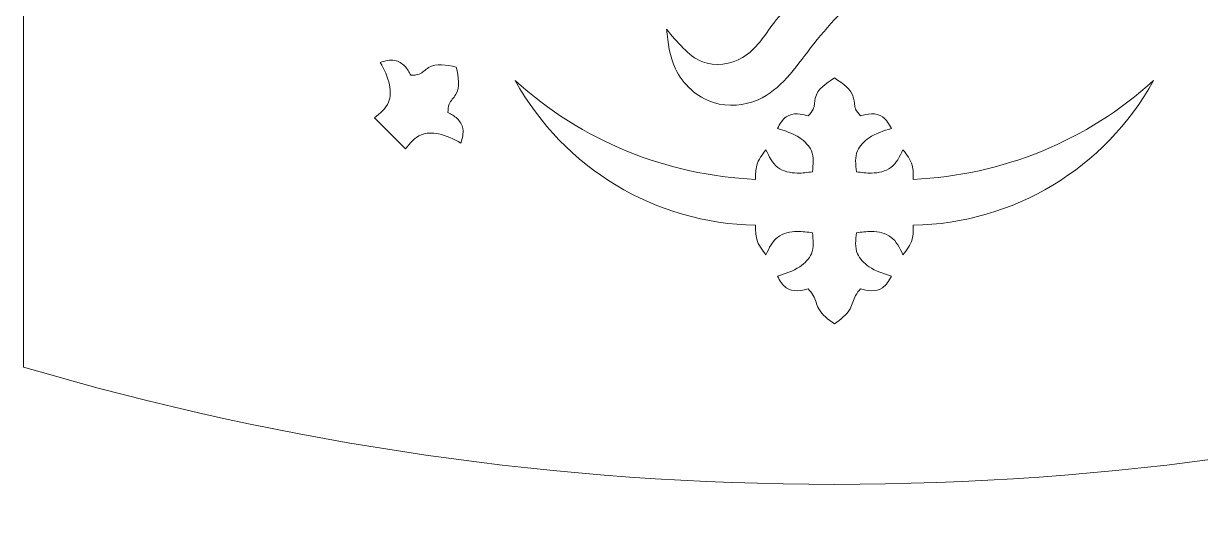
# Model space of a CAD drawing. Header units: inches. Extents: x -604 to 396, y -92 to 517.
# Drawn here: x -312.5 to -225.3, y 242 to 279 of the extents above; entities that cross this region are included whole.
import ezdxf

# ---------------------------------------------------------------- set-up
doc = ezdxf.new("R2010")
doc.units = ezdxf.units.IN
doc.header["$MEASUREMENT"] = 0
doc.layers.add('Layer 1', color=7, linetype='Continuous')

msp = doc.modelspace()

# ---------------------------------------------------------------- linework, layer by layer
at = {"layer": 'Layer 1', "lineweight": 9}
for points, knots in [([(-238.258, 365.327), (-239.943, 371.775), (-245.767, 376.273), (-252.431, 376.273), (-252.431, 376.273), (-259.095, 376.273), (-264.919, 371.775), (-266.604, 365.327), (-266.604, 365.327), (-268.816, 365.472), (-271.029, 365.616), (-273.193, 365.327), (-273.193, 365.327), (-276.163, 364.931), (-279.042, 363.719), (-281.692, 362.252), (-281.692, 362.252), (-284.946, 360.45), (-287.854, 358.263), (-290.807, 355.916), (-290.807, 355.916), (-292.149, 354.849), (-293.501, 353.748), (-295.038, 353.165), (-295.038, 353.165), (-296.874, 352.468), (-298.973, 352.508), (-301.021, 352.433), (-301.021, 352.433), (-302.423, 352.382), (-303.801, 352.276), (-305.111, 351.884), (-305.111, 351.884), (-307.014, 351.316), (-308.774, 350.144), (-310.139, 348.625), (-310.139, 348.625), (-310.982, 347.688), (-311.674, 346.619), (-312.032, 345.45), (-312.032, 345.45), (-312.282, 344.633), (-312.368, 343.766), (-312.454, 342.9), (-312.454, 342.9), (-312.454, 342.9), (-312.454, 253.561), (-312.454, 253.561), (-312.454, 253.561), (-273.274, 241.996), (-231.588, 241.996), (-192.408, 253.561), (-192.408, 253.561), (-192.408, 253.561), (-192.408, 342.9), (-192.408, 342.9), (-192.408, 342.9), (-192.494, 343.766), (-192.581, 344.633), (-192.831, 345.45), (-192.831, 345.45), (-193.188, 346.619), (-193.88, 347.688), (-194.723, 348.625), (-194.723, 348.625), (-196.088, 350.144), (-197.848, 351.316), (-199.751, 351.884), (-199.751, 351.884), (-201.061, 352.276), (-202.439, 352.382), (-203.841, 352.433), (-203.841, 352.433), (-205.889, 352.508), (-207.988, 352.468), (-209.824, 353.165), (-209.824, 353.165), (-211.361, 353.748), (-212.713, 354.849), (-214.055, 355.916), (-214.055, 355.916), (-217.008, 358.263), (-219.916, 360.45), (-223.17, 362.252), (-223.17, 362.252), (-225.82, 363.719), (-228.699, 364.931), (-231.669, 365.327), (-231.669, 365.327), (-233.833, 365.616), (-236.046, 365.472), (-238.258, 365.327)], [0, 0, 0, 0, 0.041667, 0.041667, 0.041667, 0.041667, 0.083333, 0.083333, 0.083333, 0.083333, 0.125, 0.125, 0.125, 0.125, 0.166667, 0.166667, 0.166667, 0.166667, 0.208333, 0.208333, 0.208333, 0.208333, 0.25, 0.25, 0.25, 0.25, 0.291667, 0.291667, 0.291667, 0.291667, 0.333333, 0.333333, 0.333333, 0.333333, 0.375, 0.375, 0.375, 0.375, 0.416667, 0.416667, 0.416667, 0.416667, 0.458333, 0.458333, 0.458333, 0.458333, 0.5, 0.5, 0.5, 0.5, 0.541667, 0.541667, 0.541667, 0.541667, 0.583333, 0.583333, 0.583333, 0.583333, 0.625, 0.625, 0.625, 0.625, 0.666667, 0.666667, 0.666667, 0.666667, 0.708333, 0.708333, 0.708333, 0.708333, 0.75, 0.75, 0.75, 0.75, 0.791667, 0.791667, 0.791667, 0.791667, 0.833333, 0.833333, 0.833333, 0.833333, 0.875, 0.875, 0.875, 0.875, 0.916667, 0.916667, 0.916667, 0.916667, 1, 1, 1, 1]), ([(-243.623, 287.038), (-243.924, 286.957), (-244.227, 286.882), (-244.53, 286.806), (-244.53, 286.806), (-246.465, 286.322), (-248.381, 285.81), (-250.101, 284.887), (-250.101, 284.887), (-251.27, 284.26), (-252.349, 283.442), (-253.38, 282.585), (-253.38, 282.585), (-254.678, 281.506), (-255.902, 280.365), (-256.927, 279.001), (-256.927, 279.001), (-257.623, 278.076), (-258.228, 277.049), (-259.225, 276.465), (-259.225, 276.465), (-260.099, 275.953), (-261.275, 275.782), (-262.208, 276.143), (-262.208, 276.143), (-262.747, 276.351), (-263.204, 276.737), (-263.619, 277.149), (-263.619, 277.149), (-264.069, 277.598), (-264.469, 278.078), (-264.868, 278.559), (-264.868, 278.559), (-264.75, 277.548), (-264.632, 276.538), (-264.197, 275.63), (-264.197, 275.63), (-263.652, 274.489), (-262.607, 273.508), (-261.378, 273.121), (-261.378, 273.121), (-260.299, 272.781), (-259.079, 272.899), (-258.073, 273.341), (-258.073, 273.341), (-256.419, 274.069), (-255.348, 275.679), (-254.196, 277.17), (-254.196, 277.17), (-252.9, 278.849), (-251.502, 280.378), (-249.835, 281.483), (-249.835, 281.483), (-248.376, 282.449), (-246.711, 283.091), (-244.9, 283.595), (-244.9, 283.595), (-244.191, 283.792), (-243.459, 283.969), (-242.614, 284.171), (-242.614, 284.171), (-242.111, 283.212), (-241.556, 282.412), (-240.807, 281.81), (-240.807, 281.81), (-239.55, 280.8), (-237.748, 280.348), (-236.142, 280.632), (-236.142, 280.632), (-234.95, 280.843), (-233.865, 281.461), (-232.974, 282.282), (-232.974, 282.282), (-232.386, 282.824), (-231.882, 283.455), (-231.567, 284.175), (-231.567, 284.175), (-231.382, 284.595), (-231.263, 285.046), (-231.187, 285.5), (-231.187, 285.5), (-231.037, 286.41), (-231.064, 287.335), (-231.079, 288.258), (-231.079, 288.258), (-231.128, 291.259), (-231.045, 294.246), (-231.003, 297.226), (-231.003, 297.226), (-230.955, 300.671), (-230.964, 304.106), (-231.057, 307.592), (-231.057, 307.592), (-231.076, 308.297), (-231.098, 309.003), (-231.271, 309.676), (-231.271, 309.676), (-231.437, 310.326), (-231.743, 310.945), (-232.1, 311.523), (-232.1, 311.523), (-232.704, 312.5), (-233.455, 313.361), (-234.253, 314.183), (-234.253, 314.183), (-234.24, 312.887), (-234.239, 311.599), (-234.2, 310.31), (-234.2, 310.31), (-234.09, 306.652), (-233.676, 302.986), (-233.447, 299.319), (-233.447, 299.319), (-233.3, 296.952), (-233.23, 294.585), (-233.109, 292.218), (-233.109, 292.218), (-233.061, 291.283), (-233.005, 290.349), (-233.001, 289.413), (-233.001, 289.413), (-232.999, 288.885), (-233.013, 288.356), (-233.021, 287.828), (-233.021, 287.828), (-233.027, 287.409), (-233.029, 286.991), (-233.101, 286.574), (-233.101, 286.574), (-233.144, 286.33), (-233.211, 286.086), (-233.327, 285.874), (-233.327, 285.874), (-233.52, 285.521), (-233.85, 285.255), (-234.207, 285.024), (-234.207, 285.024), (-235.267, 284.338), (-236.561, 283.96), (-237.743, 284.184), (-237.743, 284.184), (-238.525, 284.331), (-239.259, 284.742), (-239.888, 285.271), (-239.888, 285.271), (-239.915, 285.294), (-239.942, 285.317), (-239.969, 285.34), (-239.969, 285.34), (-239.678, 285.537), (-239.41, 285.76), (-239.173, 286.016), (-239.173, 286.016), (-238.087, 287.184), (-237.635, 289.039), (-237.531, 290.797), (-237.531, 290.797), (-237.463, 291.952), (-237.546, 293.065), (-238.099, 294.069), (-238.099, 294.069), (-238.502, 294.799), (-239.153, 295.471), (-239.933, 295.639), (-239.933, 295.639), (-240.683, 295.801), (-241.552, 295.496), (-242.161, 294.985), (-242.161, 294.985), (-242.777, 294.467), (-243.128, 293.736), (-243.384, 292.978), (-243.384, 292.978), (-244.023, 291.08), (-244.063, 289.007), (-243.623, 287.038)], [0, 0, 0, 0, 0.022222, 0.022222, 0.022222, 0.022222, 0.044444, 0.044444, 0.044444, 0.044444, 0.066667, 0.066667, 0.066667, 0.066667, 0.088889, 0.088889, 0.088889, 0.088889, 0.111111, 0.111111, 0.111111, 0.111111, 0.133333, 0.133333, 0.133333, 0.133333, 0.155556, 0.155556, 0.155556, 0.155556, 0.177778, 0.177778, 0.177778, 0.177778, 0.2, 0.2, 0.2, 0.2, 0.222222, 0.222222, 0.222222, 0.222222, 0.244444, 0.244444, 0.244444, 0.244444, 0.266667, 0.266667, 0.266667, 0.266667, 0.288889, 0.288889, 0.288889, 0.288889, 0.311111, 0.311111, 0.311111, 0.311111, 0.333333, 0.333333, 0.333333, 0.333333, 0.355556, 0.355556, 0.355556, 0.355556, 0.377778, 0.377778, 0.377778, 0.377778, 0.4, 0.4, 0.4, 0.4, 0.422222, 0.422222, 0.422222, 0.422222, 0.444444, 0.444444, 0.444444, 0.444444, 0.466667, 0.466667, 0.466667, 0.466667, 0.488889, 0.488889, 0.488889, 0.488889, 0.511111, 0.511111, 0.511111, 0.511111, 0.533333, 0.533333, 0.533333, 0.533333, 0.555556, 0.555556, 0.555556, 0.555556, 0.577778, 0.577778, 0.577778, 0.577778, 0.6, 0.6, 0.6, 0.6, 0.622222, 0.622222, 0.622222, 0.622222, 0.644444, 0.644444, 0.644444, 0.644444, 0.666667, 0.666667, 0.666667, 0.666667, 0.688889, 0.688889, 0.688889, 0.688889, 0.711111, 0.711111, 0.711111, 0.711111, 0.733333, 0.733333, 0.733333, 0.733333, 0.755556, 0.755556, 0.755556, 0.755556, 0.777778, 0.777778, 0.777778, 0.777778, 0.8, 0.8, 0.8, 0.8, 0.822222, 0.822222, 0.822222, 0.822222, 0.844444, 0.844444, 0.844444, 0.844444, 0.866667, 0.866667, 0.866667, 0.866667, 0.888889, 0.888889, 0.888889, 0.888889, 0.911111, 0.911111, 0.911111, 0.911111, 0.933333, 0.933333, 0.933333, 0.933333, 0.955556, 0.955556, 0.955556, 0.955556, 1, 1, 1, 1]), ([(-283.777, 275.144), (-283.91, 275.382), (-284.043, 275.619), (-284.235, 275.817), (-284.235, 275.817), (-284.437, 276.024), (-284.704, 276.188), (-284.98, 276.242), (-284.98, 276.242), (-285.326, 276.309), (-285.687, 276.203), (-286.047, 276.097), (-286.047, 276.097), (-285.767, 275.566), (-285.487, 275.034), (-285.369, 274.431), (-285.369, 274.431), (-285.285, 274.001), (-285.283, 273.534), (-285.441, 273.15), (-285.441, 273.15), (-285.633, 272.685), (-286.058, 272.341), (-286.484, 271.997), (-286.484, 271.997), (-286.484, 271.997), (-284.183, 269.696), (-284.183, 269.696), (-284.183, 269.696), (-283.839, 270.121), (-283.495, 270.547), (-283.03, 270.739), (-283.03, 270.739), (-282.646, 270.897), (-282.179, 270.895), (-281.749, 270.811), (-281.749, 270.811), (-281.145, 270.693), (-280.614, 270.413), (-280.083, 270.133), (-280.083, 270.133), (-279.977, 270.493), (-279.871, 270.854), (-279.938, 271.2), (-279.938, 271.2), (-279.992, 271.476), (-280.155, 271.743), (-280.363, 271.945), (-280.363, 271.945), (-280.561, 272.137), (-280.798, 272.27), (-281.036, 272.403), (-281.036, 272.403), (-281.027, 272.616), (-281.019, 272.83), (-280.942, 273.017), (-280.942, 273.017), (-280.839, 273.268), (-280.612, 273.473), (-280.469, 273.705), (-280.469, 273.705), (-280.117, 274.276), (-280.269, 275.017), (-280.422, 275.758), (-280.422, 275.758), (-281.163, 275.91), (-281.903, 276.063), (-282.475, 275.711), (-282.475, 275.711), (-282.707, 275.568), (-282.911, 275.341), (-283.163, 275.238), (-283.163, 275.238), (-283.35, 275.161), (-283.563, 275.153), (-283.777, 275.144)], [0, 0, 0, 0, 0.05, 0.05, 0.05, 0.05, 0.1, 0.1, 0.1, 0.1, 0.15, 0.15, 0.15, 0.15, 0.2, 0.2, 0.2, 0.2, 0.25, 0.25, 0.25, 0.25, 0.3, 0.3, 0.3, 0.3, 0.35, 0.35, 0.35, 0.35, 0.4, 0.4, 0.4, 0.4, 0.45, 0.45, 0.45, 0.45, 0.5, 0.5, 0.5, 0.5, 0.55, 0.55, 0.55, 0.55, 0.6, 0.6, 0.6, 0.6, 0.65, 0.65, 0.65, 0.65, 0.7, 0.7, 0.7, 0.7, 0.75, 0.75, 0.75, 0.75, 0.8, 0.8, 0.8, 0.8, 0.85, 0.85, 0.85, 0.85, 0.9, 0.9, 0.9, 0.9, 1, 1, 1, 1]), ([(-257.505, 261.864), (-257.265, 262.37), (-257.024, 262.876), (-256.611, 263.181), (-256.611, 263.181), (-256.226, 263.466), (-255.692, 263.577), (-255.185, 263.589), (-255.185, 263.589), (-254.799, 263.597), (-254.429, 263.548), (-254.058, 263.498), (-254.058, 263.498), (-254, 262.954), (-253.943, 262.41), (-254.136, 261.946), (-254.136, 261.946), (-254.296, 261.563), (-254.627, 261.233), (-254.991, 260.989), (-254.991, 260.989), (-255.501, 260.645), (-256.075, 260.468), (-256.649, 260.29), (-256.649, 260.29), (-256.468, 259.96), (-256.288, 259.631), (-255.996, 259.433), (-255.996, 259.433), (-255.763, 259.276), (-255.459, 259.203), (-255.169, 259.207), (-255.169, 259.207), (-254.894, 259.211), (-254.631, 259.285), (-254.369, 259.359), (-254.369, 259.359), (-254.236, 259.199), (-254.102, 259.039), (-254.002, 258.859), (-254.002, 258.859), (-253.83, 258.552), (-253.756, 258.186), (-253.592, 257.881), (-253.592, 257.881), (-253.343, 257.419), (-252.887, 257.095), (-252.431, 256.771), (-252.431, 256.771), (-251.975, 257.095), (-251.519, 257.419), (-251.27, 257.881), (-251.27, 257.881), (-251.106, 258.186), (-251.032, 258.552), (-250.861, 258.859), (-250.861, 258.859), (-250.76, 259.039), (-250.627, 259.199), (-250.493, 259.359), (-250.493, 259.359), (-250.231, 259.285), (-249.968, 259.211), (-249.693, 259.207), (-249.693, 259.207), (-249.403, 259.203), (-249.099, 259.276), (-248.866, 259.433), (-248.866, 259.433), (-248.574, 259.631), (-248.394, 259.96), (-248.214, 260.29), (-248.214, 260.29), (-248.787, 260.468), (-249.361, 260.645), (-249.871, 260.989), (-249.871, 260.989), (-250.235, 261.233), (-250.566, 261.563), (-250.726, 261.946), (-250.726, 261.946), (-250.92, 262.41), (-250.862, 262.954), (-250.804, 263.498), (-250.804, 263.498), (-250.433, 263.548), (-250.063, 263.597), (-249.677, 263.589), (-249.677, 263.589), (-249.17, 263.577), (-248.636, 263.466), (-248.252, 263.181), (-248.252, 263.181), (-247.838, 262.876), (-247.598, 262.37), (-247.357, 261.864), (-247.357, 261.864), (-247.078, 262.231), (-246.8, 262.598), (-246.681, 263.015), (-246.681, 263.015), (-246.589, 263.341), (-246.595, 263.698), (-246.6, 264.055), (-246.6, 264.055), (-239.185, 264.182), (-232.401, 268.26), (-228.81, 274.749), (-228.81, 274.749), (-233.706, 270.312), (-240, 267.729), (-246.6, 267.447), (-246.6, 267.447), (-246.595, 267.804), (-246.589, 268.161), (-246.681, 268.487), (-246.681, 268.487), (-246.8, 268.904), (-247.078, 269.271), (-247.357, 269.638), (-247.357, 269.638), (-247.598, 269.132), (-247.838, 268.626), (-248.252, 268.321), (-248.252, 268.321), (-248.636, 268.036), (-249.17, 267.925), (-249.677, 267.913), (-249.677, 267.913), (-250.063, 267.905), (-250.433, 267.954), (-250.804, 268.004), (-250.804, 268.004), (-250.862, 268.548), (-250.92, 269.092), (-250.726, 269.556), (-250.726, 269.556), (-250.566, 269.939), (-250.235, 270.269), (-249.871, 270.513), (-249.871, 270.513), (-249.361, 270.857), (-248.787, 271.034), (-248.214, 271.212), (-248.214, 271.212), (-248.394, 271.542), (-248.574, 271.871), (-248.866, 272.069), (-248.866, 272.069), (-249.099, 272.226), (-249.403, 272.299), (-249.693, 272.295), (-249.693, 272.295), (-249.968, 272.291), (-250.231, 272.217), (-250.493, 272.143), (-250.493, 272.143), (-250.638, 272.3), (-250.782, 272.457), (-250.861, 272.643), (-250.861, 272.643), (-250.966, 272.894), (-250.95, 273.199), (-251.013, 273.465), (-251.013, 273.465), (-251.168, 274.118), (-251.799, 274.534), (-252.431, 274.95), (-252.431, 274.95), (-253.063, 274.534), (-253.694, 274.118), (-253.849, 273.465), (-253.849, 273.465), (-253.912, 273.199), (-253.896, 272.894), (-254.002, 272.643), (-254.002, 272.643), (-254.08, 272.457), (-254.224, 272.3), (-254.369, 272.143), (-254.369, 272.143), (-254.631, 272.217), (-254.894, 272.291), (-255.169, 272.295), (-255.169, 272.295), (-255.459, 272.299), (-255.763, 272.226), (-255.996, 272.069), (-255.996, 272.069), (-256.288, 271.871), (-256.468, 271.542), (-256.649, 271.212), (-256.649, 271.212), (-256.075, 271.034), (-255.501, 270.857), (-254.991, 270.513), (-254.991, 270.513), (-254.627, 270.269), (-254.296, 269.939), (-254.136, 269.556), (-254.136, 269.556), (-253.943, 269.092), (-254, 268.548), (-254.058, 268.004), (-254.058, 268.004), (-254.429, 267.954), (-254.799, 267.905), (-255.185, 267.913), (-255.185, 267.913), (-255.692, 267.925), (-256.226, 268.036), (-256.611, 268.321), (-256.611, 268.321), (-257.024, 268.626), (-257.265, 269.132), (-257.505, 269.638), (-257.505, 269.638), (-257.784, 269.271), (-258.063, 268.904), (-258.181, 268.487), (-258.181, 268.487), (-258.273, 268.161), (-258.267, 267.804), (-258.262, 267.447), (-258.262, 267.447), (-264.862, 267.729), (-271.156, 270.312), (-276.052, 274.749), (-276.052, 274.749), (-272.461, 268.26), (-265.677, 264.182), (-258.262, 264.055), (-258.262, 264.055), (-258.267, 263.698), (-258.273, 263.341), (-258.181, 263.015), (-258.181, 263.015), (-258.063, 262.598), (-257.784, 262.231), (-257.505, 261.864)], [0, 0, 0, 0, 0.016393, 0.016393, 0.016393, 0.016393, 0.032787, 0.032787, 0.032787, 0.032787, 0.04918, 0.04918, 0.04918, 0.04918, 0.065574, 0.065574, 0.065574, 0.065574, 0.081967, 0.081967, 0.081967, 0.081967, 0.098361, 0.098361, 0.098361, 0.098361, 0.114754, 0.114754, 0.114754, 0.114754, 0.131148, 0.131148, 0.131148, 0.131148, 0.147541, 0.147541, 0.147541, 0.147541, 0.163934, 0.163934, 0.163934, 0.163934, 0.180328, 0.180328, 0.180328, 0.180328, 0.196721, 0.196721, 0.196721, 0.196721, 0.213115, 0.213115, 0.213115, 0.213115, 0.229508, 0.229508, 0.229508, 0.229508, 0.245902, 0.245902, 0.245902, 0.245902, 0.262295, 0.262295, 0.262295, 0.262295, 0.278689, 0.278689, 0.278689, 0.278689, 0.295082, 0.295082, 0.295082, 0.295082, 0.311475, 0.311475, 0.311475, 0.311475, 0.327869, 0.327869, 0.327869, 0.327869, 0.344262, 0.344262, 0.344262, 0.344262, 0.360656, 0.360656, 0.360656, 0.360656, 0.377049, 0.377049, 0.377049, 0.377049, 0.393443, 0.393443, 0.393443, 0.393443, 0.409836, 0.409836, 0.409836, 0.409836, 0.42623, 0.42623, 0.42623, 0.42623, 0.442623, 0.442623, 0.442623, 0.442623, 0.459016, 0.459016, 0.459016, 0.459016, 0.47541, 0.47541, 0.47541, 0.47541, 0.491803, 0.491803, 0.491803, 0.491803, 0.508197, 0.508197, 0.508197, 0.508197, 0.52459, 0.52459, 0.52459, 0.52459, 0.540984, 0.540984, 0.540984, 0.540984, 0.557377, 0.557377, 0.557377, 0.557377, 0.57377, 0.57377, 0.57377, 0.57377, 0.590164, 0.590164, 0.590164, 0.590164, 0.606557, 0.606557, 0.606557, 0.606557, 0.622951, 0.622951, 0.622951, 0.622951, 0.639344, 0.639344, 0.639344, 0.639344, 0.655738, 0.655738, 0.655738, 0.655738, 0.672131, 0.672131, 0.672131, 0.672131, 0.688525, 0.688525, 0.688525, 0.688525, 0.704918, 0.704918, 0.704918, 0.704918, 0.721311, 0.721311, 0.721311, 0.721311, 0.737705, 0.737705, 0.737705, 0.737705, 0.754098, 0.754098, 0.754098, 0.754098, 0.770492, 0.770492, 0.770492, 0.770492, 0.786885, 0.786885, 0.786885, 0.786885, 0.803279, 0.803279, 0.803279, 0.803279, 0.819672, 0.819672, 0.819672, 0.819672, 0.836066, 0.836066, 0.836066, 0.836066, 0.852459, 0.852459, 0.852459, 0.852459, 0.868852, 0.868852, 0.868852, 0.868852, 0.885246, 0.885246, 0.885246, 0.885246, 0.901639, 0.901639, 0.901639, 0.901639, 0.918033, 0.918033, 0.918033, 0.918033, 0.934426, 0.934426, 0.934426, 0.934426, 0.95082, 0.95082, 0.95082, 0.95082, 0.967213, 0.967213, 0.967213, 0.967213, 1, 1, 1, 1])]:
    msp.add_open_spline(points, degree=3, knots=knots, dxfattribs=at)

doc.saveas('drawing.dxf')
